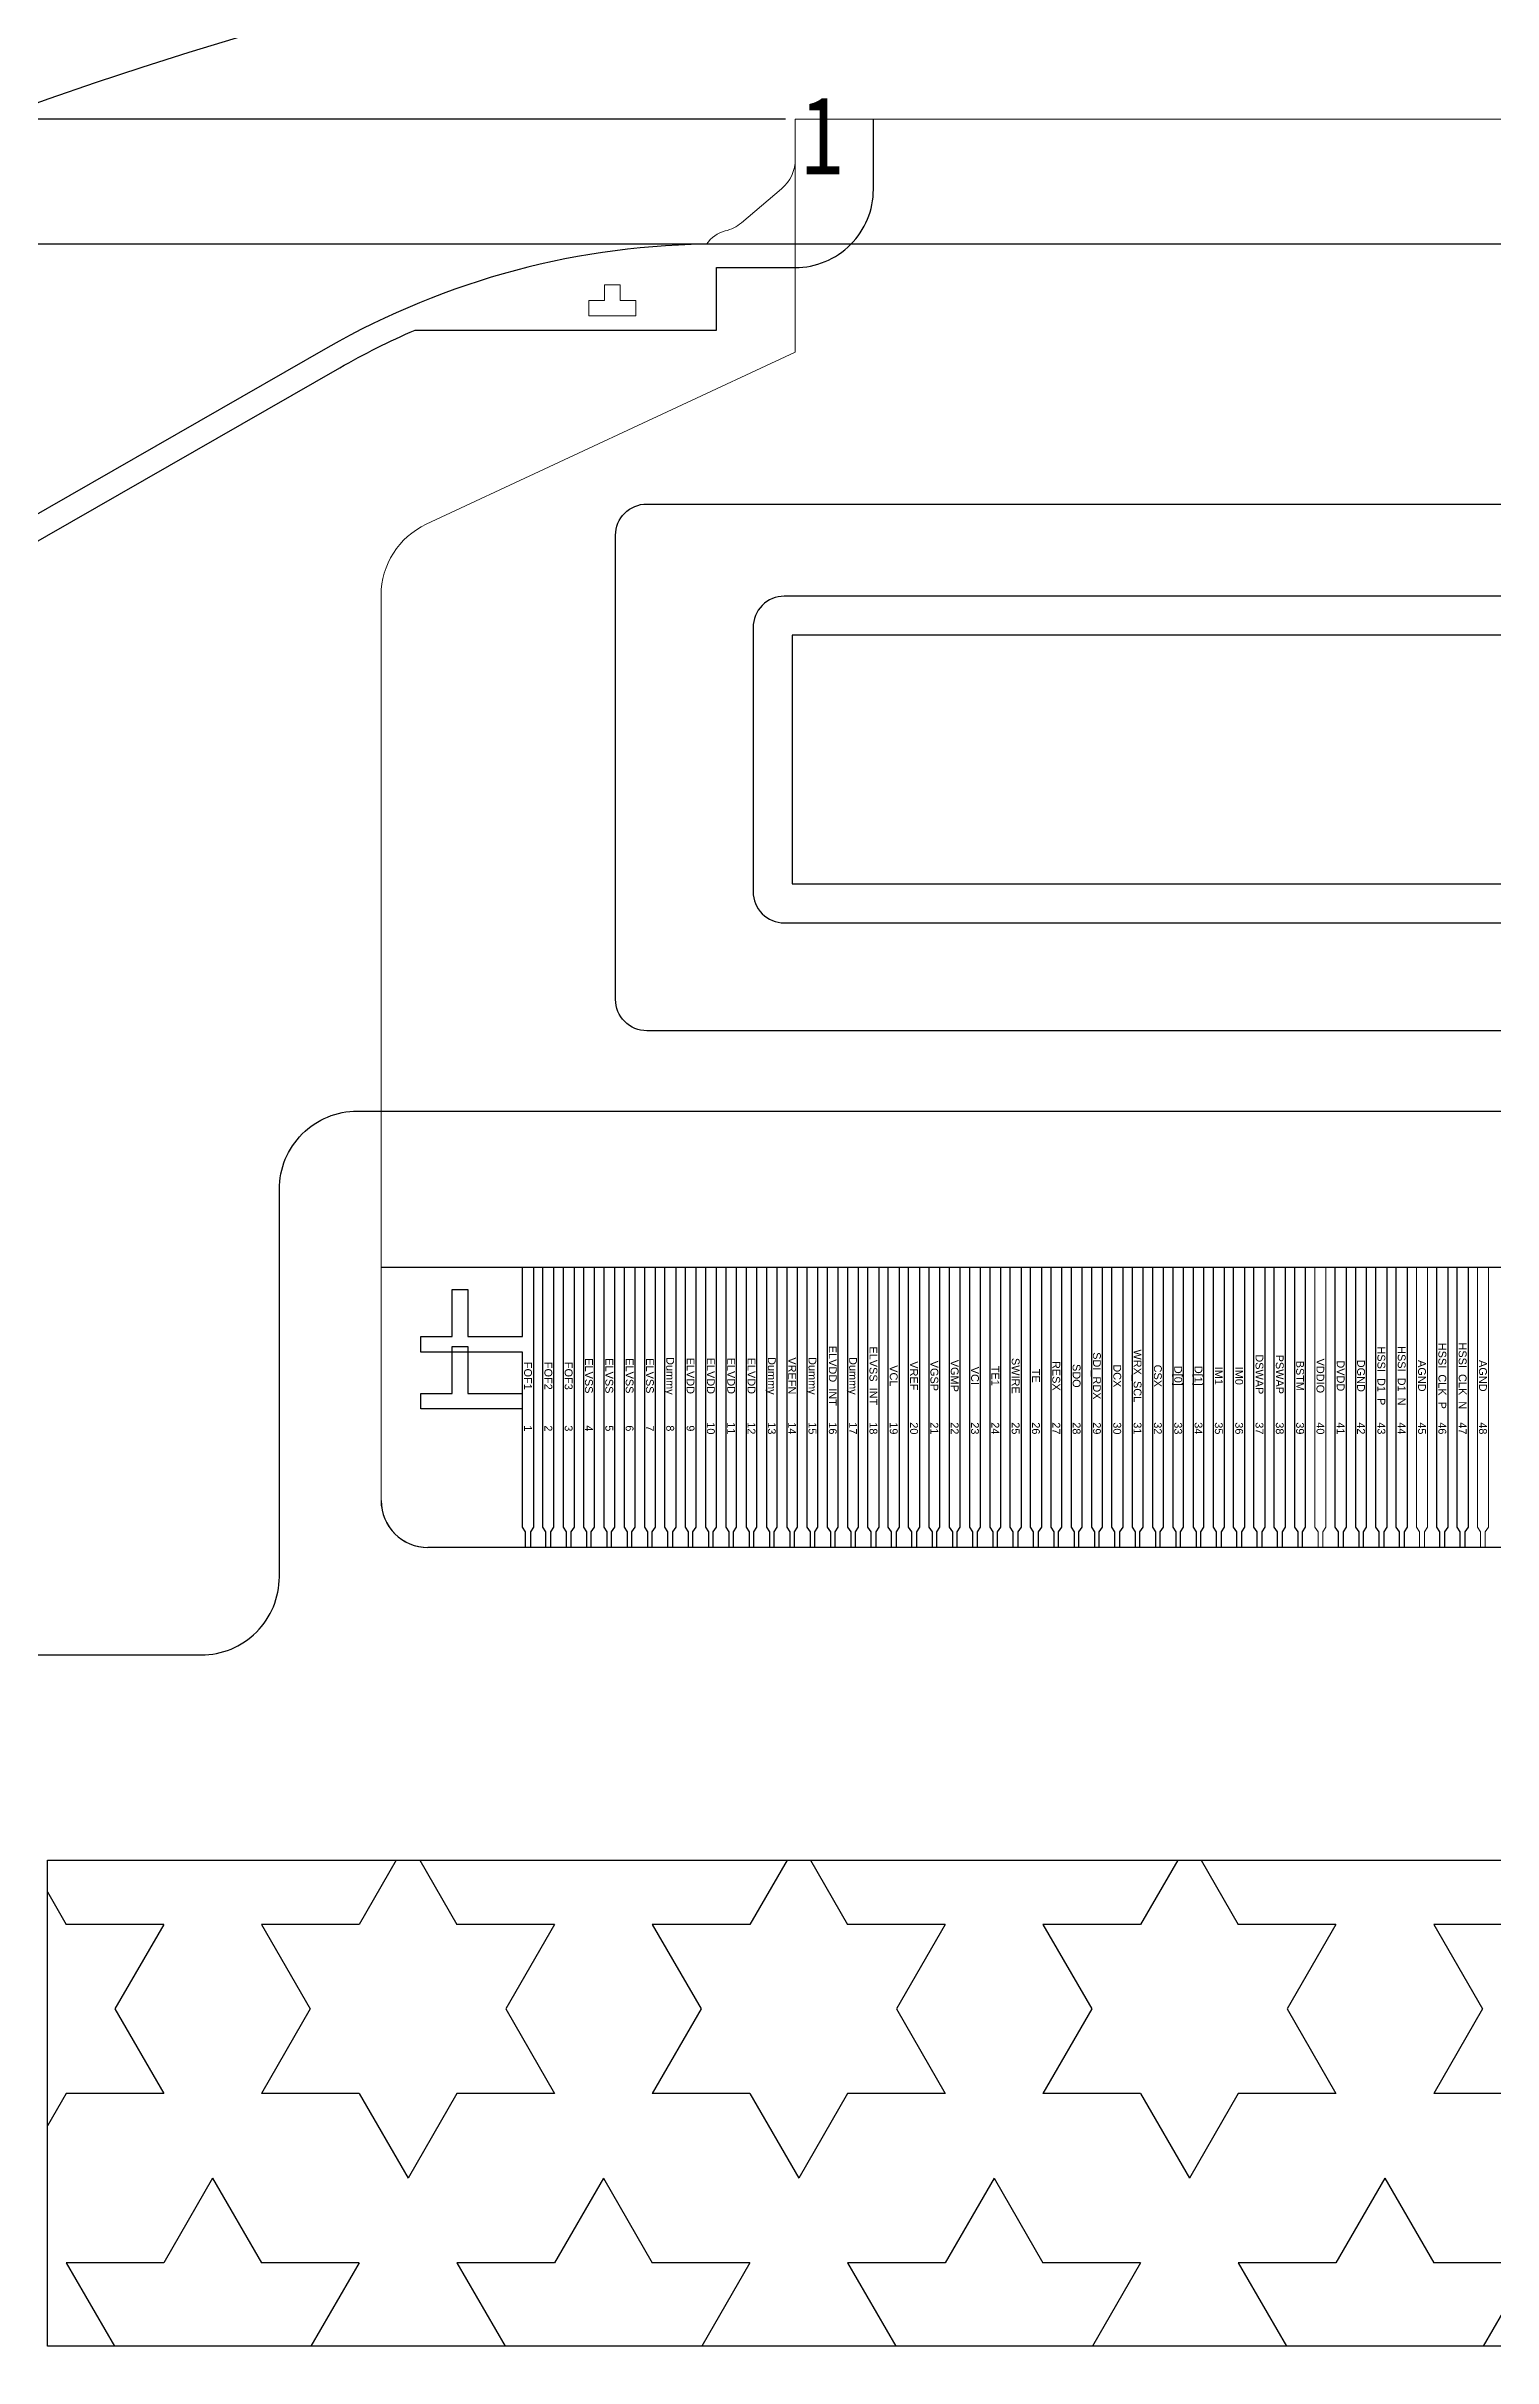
# Model space of a CAD drawing. Header units: inches. Extents: x 1065 to 1380, y -746 to -387.
# Drawn here: x 1309.59 to 1318.85, y -605.2 to -590.42 of the extents above; entities that cross this region are included whole.
import ezdxf
from ezdxf.enums import TextEntityAlignment as Align

# ---------------------------------------------------------------- set-up
doc = ezdxf.new("R2010")
doc.units = ezdxf.units.IN
doc.header["$LTSCALE"] = 0.909449
doc.header["$MEASUREMENT"] = 0
doc.header["$PDMODE"] = 3
doc.header["$PDSIZE"] = 0.3125
doc.layers.get('0').update_dxf_attribs({"linetype": 'CONTINUOUS'})
doc.layers.get('Defpoints').update_dxf_attribs({"linetype": 'CONTINUOUS'})
for name, color, linetype in [('01 Copper', 3, 'CONTINUOUS'), ('03 Solder resist', 6, 'CONTINUOUS'), ('04 Chip', 20, 'CONTINUOUS'), ('06 Cutline', 4, 'CONTINUOUS'), ('06_CUTLINE', 7, 'CONTINUOUS'), ('07 Potting', 132, 'CONTINUOUS'), ('13 OL no.', 190, 'CONTINUOUS'), ('14 OL name', 220, 'CONTINUOUS'), ('DIM', 7, 'CONTINUOUS'), ('DIM（标注）', 3, 'CONTINUOUS')]:
    doc.layers.add(name, color=color, linetype=linetype)
doc.layers.add('01_Copper', color=3, linetype='CONTINUOUS', lineweight=0)
doc.styles.add('MBC_Arial_Font', font='arial.ttf')
doc.styles.get("Standard").update_dxf_attribs({"font": 'txt', "width": 0.8})
doc.styles.add('宋', font='', dxfattribs={"height": 2})
doc.styles.get('宋').set_extended_font_data('SimSun')
doc.dimstyles.new('DIMSTYLE_2$0', dxfattribs={"dimtxt": 1.2, "dimasz": 1.2, "dimexe": 0.18, "dimexo": 0.0625, "dimgap": 0.09, "dimtad": 1, "dimzin": 0, "dimdsep": 46, "dimtxsty": 'Standard', "dimblk": '_FILLED', "dimcen": 0.09, "dimclrd": 2, "dimclre": 2, "dimclrt": 2, "dimadec": 0, "dimazin": 0, "dimtp": 0.1, "dimtm": 0.1, "dimtfac": 1, "dimtmove": 0, "dimatfit": 3, "dimldrblk": '_FILLED', "dimfxl": 1, "dimtolj": 1, "dimtzin": 0, "dimarcsym": 0})

# ---------------------------------------------------------------- blocks, each defined once
blk = doc.blocks.new('_FILLED')
at = {"color": 0, "linetype": 'ByBlock'}
blk.add_solid([(0, 0), (-1, 0.2143), (-1, -0.2143)], dxfattribs=at)
blk = doc.blocks.new('*D210')
at = {"layer": 'Defpoints', "color": 0, "transparency": 16777216}
for p in [(1314.387, -590.881), (1298.636, -591.681), (1313.884, -591.681)]:
    blk.add_point(p, dxfattribs=at)
at = {"layer": 'DIM（标注）', "lineweight": -2, "transparency": 16777216}
for p, q in [((1298.636, -588.381), (1298.636, -574.427)), ((1314.325, -590.881), (1298.456, -590.881)), ((1298.636, -591.681), (1298.636, -590.881)), ((1313.821, -591.681), (1298.456, -591.681)), ((1298.636, -594.181), (1298.636, -596.681))]:
    blk.add_line(p, q, dxfattribs=at)
at = {"layer": 'DIM（标注）', "lineweight": -2, "transparency": 16777216, "xscale": 2.5, "yscale": 2.5, "zscale": 2.5}
for p, rotation in [((1298.636, -590.881), 270), ((1298.636, -591.681), 90)]:
    blk.add_blockref('_FILLED', p, dxfattribs=dict(at, rotation=rotation))
at = {"layer": 'DIM（标注）', "transparency": 16777216, "insert": (1297.546, -580.154), "char_height": 2, "attachment_point": 5, "rotation": 90, "style": '宋'}
blk.add_mtext('\\A1;*0.80MAX', dxfattribs=at)

msp = doc.modelspace()

# ---------------------------------------------------------------- hatches: boundary and pattern name
h = msp.add_hatch()
h.set_pattern_fill('STARS', color=5, scale=5, angle=180, style=0)
h.set_pattern_definition([(180, (2025.346, -1186.9994), (-1e-16, -1.0825318), [0.625, -0.625]), (240, (2025.346, -1186.9994), (0.9375, -0.5412659), [0.625, -0.625]), (300, (2025.0335, -1187.5407), (0.9375, 0.5412659), [0.625, -0.625])])
edge = h.paths.add_edge_path()
edge.add_line((1327.651, -602.02), (1327.651, -600.708))
edge.add_line((1327.651, -600.708), (1335.653, -600.708))
edge.add_arc((1335.653, -601.208), 0.5, 38.1223, 90, ccw=False)
edge.add_arc((1318.137, -614.953), 22.765, -2.2608, 38.1223, ccw=False)
edge.add_arc((1340.385, -615.831), 0.5, 270, 357.7392, ccw=False)
edge.add_line((1340.385, -616.331), (1333.436, -616.331))
edge.add_line((1333.436, -616.331), (1333.436, -605.131))
edge.add_line((1333.436, -605.131), (1309.602, -605.131))
edge.add_line((1309.602, -605.131), (1309.602, -602.02))
edge.add_line((1309.602, -602.02), (1327.651, -602.02))

# ---------------------------------------------------------------- linework, layer by layer
at = {"color": 1}
msp.add_line((1324.537, -598.228), (1311.737, -598.228), dxfattribs=at)
at = {"color": 1, "linetype": 'Continuous'}
msp.add_line((1324.537, -598.228), (1311.737, -598.228), dxfattribs=at)
at = {"color": 6}
msp.add_lwpolyline([(1321.487, -590.881), (1321.487, -591.331, 0.414214), (1321.987, -591.831), (1322.39, -591.831), (1322.39, -592.231), (1324.319, -592.231, -0.027877), (1324.802, -592.473), (1329.482, -595.156, -0.618371), (1327.145, -635.911), (1323.483, -637.485, -0.101815), (1321.568, -637.879), (1314.706, -637.879, -0.101815), (1312.791, -637.485), (1309.13, -635.911, -0.618371), (1306.792, -595.156), (1311.472, -592.473, -0.027877), (1311.955, -592.231), (1313.884, -592.231), (1313.884, -591.831), (1314.387, -591.831, 0.414214), (1314.887, -591.331), (1314.887, -590.881)], format="xyb", dxfattribs=at)
at = {"color": 3}
msp.add_lwpolyline([(1327.204, -636.049, 0.618371), (1329.557, -595.026), (1324.877, -592.343, 0.130855), (1322.39, -591.681), (1318.137, -591.681), (1313.884, -591.681, 0.130855), (1311.397, -592.343), (1306.717, -595.026, 0.618371), (1309.07, -636.049), (1312.732, -637.622, 0.101815), (1314.706, -638.029), (1321.568, -638.029, 0.101815), (1323.543, -637.622)], format="xyb", close=True, dxfattribs=at)
at = {"lineweight": 0}
msp.add_lwpolyline([(1313.167, -592.041), (1313.167, -591.941), (1313.267, -591.941), (1313.267, -592.041), (1313.367, -592.041), (1313.367, -592.141), (1313.167, -592.141), (1313.067, -592.141), (1313.067, -592.041)], close=True, dxfattribs=at)
at = {"color": 4, "ltscale": 0.1}
msp.add_circle((1318.137, -614.95), 25.65, dxfattribs=at)
at = {"layer": '01 Copper'}
for points in [[(1312.662, -600.02), (1312.662, -599.92), (1312.642, -599.89), (1312.642, -598.77), (1311.992, -598.77), (1311.992, -598.67), (1312.192, -598.67), (1312.192, -598.37), (1312.292, -598.37), (1312.292, -598.67), (1312.642, -598.67), (1312.642, -598.228)], [(1312.712, -598.228), (1312.712, -599.89), (1312.692, -599.92), (1312.692, -600.02)], [(1312.792, -600.02), (1312.792, -599.92), (1312.772, -599.89), (1312.772, -598.228)], [(1312.822, -600.02), (1312.822, -599.92), (1312.842, -599.89), (1312.842, -598.228)], [(1312.902, -598.228), (1312.902, -599.89), (1312.922, -599.92), (1312.922, -600.02)], [(1312.972, -598.228), (1312.972, -599.89), (1312.952, -599.92), (1312.952, -600.02)], [(1313.032, -598.228), (1313.032, -599.89), (1313.052, -599.92), (1313.052, -600.02)], [(1313.082, -600.02), (1313.082, -599.92), (1313.102, -599.89), (1313.102, -598.228)], [(1313.162, -598.228), (1313.162, -599.89), (1313.182, -599.92), (1313.182, -600.02)], [(1313.212, -600.02), (1313.212, -599.92), (1313.232, -599.89), (1313.232, -598.228)], [(1313.292, -598.228), (1313.292, -599.89), (1313.312, -599.92), (1313.312, -600.02)], [(1313.342, -600.02), (1313.342, -599.92), (1313.362, -599.89), (1313.362, -598.228)], [(1313.422, -598.228), (1313.422, -599.89), (1313.442, -599.92), (1313.442, -600.02)], [(1313.472, -600.02), (1313.472, -599.92), (1313.492, -599.89), (1313.492, -598.228)], [(1313.572, -600.02), (1313.572, -599.92), (1313.552, -599.89), (1313.552, -598.228)], [(1313.622, -598.228), (1313.622, -599.89), (1313.602, -599.92), (1313.602, -600.02)], [(1313.682, -598.228), (1313.682, -599.89), (1313.702, -599.92), (1313.702, -600.02)], [(1313.732, -600.02), (1313.732, -599.92), (1313.752, -599.89), (1313.752, -598.228)], [(1313.812, -598.228), (1313.812, -599.89), (1313.832, -599.92), (1313.832, -600.02)], [(1313.862, -600.02), (1313.862, -599.92), (1313.882, -599.89), (1313.882, -598.228)], [(1313.942, -598.228), (1313.942, -599.89), (1313.962, -599.92), (1313.962, -600.02)], [(1313.992, -600.02), (1313.992, -599.92), (1314.012, -599.89), (1314.012, -598.228)], [(1314.072, -598.228), (1314.072, -599.89), (1314.092, -599.92), (1314.092, -600.02)], [(1314.122, -600.02), (1314.122, -599.92), (1314.142, -599.89), (1314.142, -598.228)], [(1314.202, -598.228), (1314.202, -599.89), (1314.222, -599.92), (1314.222, -600.02)], [(1314.252, -600.02), (1314.252, -599.92), (1314.272, -599.89), (1314.272, -598.228)], [(1314.332, -598.228), (1314.332, -599.89), (1314.352, -599.92), (1314.352, -600.02)], [(1314.382, -600.02), (1314.382, -599.92), (1314.402, -599.89), (1314.402, -598.228)], [(1314.462, -598.228), (1314.462, -599.89), (1314.482, -599.92), (1314.482, -600.02)], [(1314.512, -600.02), (1314.512, -599.92), (1314.532, -599.89), (1314.532, -598.228)], [(1314.592, -598.228), (1314.592, -599.89), (1314.612, -599.92), (1314.612, -600.02)], [(1314.642, -600.02), (1314.642, -599.92), (1314.662, -599.89), (1314.662, -598.228)], [(1314.722, -598.228), (1314.722, -599.89), (1314.742, -599.92), (1314.742, -600.02)], [(1314.772, -600.02), (1314.772, -599.92), (1314.792, -599.89), (1314.792, -598.228)], [(1314.872, -600.02), (1314.872, -599.92), (1314.852, -599.89), (1314.852, -598.228)], [(1314.922, -598.228), (1314.922, -599.89), (1314.902, -599.92), (1314.902, -600.02)], [(1315.002, -600.02), (1315.002, -599.92), (1314.982, -599.89), (1314.982, -598.228)], [(1315.052, -598.228), (1315.052, -599.89), (1315.032, -599.92), (1315.032, -600.02)], [(1315.132, -600.02), (1315.132, -599.92), (1315.112, -599.89), (1315.112, -598.228)], [(1315.182, -598.228), (1315.182, -599.89), (1315.162, -599.92), (1315.162, -600.02)], [(1315.242, -598.228), (1315.242, -599.89), (1315.262, -599.92), (1315.262, -600.02)], [(1315.292, -600.02), (1315.292, -599.92), (1315.312, -599.89), (1315.312, -598.228)], [(1315.372, -598.228), (1315.372, -599.89), (1315.392, -599.92), (1315.392, -600.02)], [(1315.422, -600.02), (1315.422, -599.92), (1315.442, -599.89), (1315.442, -598.228)], [(1315.502, -598.228), (1315.502, -599.89), (1315.522, -599.92), (1315.522, -600.02)], [(1315.552, -600.02), (1315.552, -599.92), (1315.572, -599.89), (1315.572, -598.228)], [(1315.632, -598.228), (1315.632, -599.89), (1315.652, -599.92), (1315.652, -600.02)], [(1315.682, -600.02), (1315.682, -599.92), (1315.702, -599.89), (1315.702, -598.228)], [(1315.782, -600.02), (1315.782, -599.92), (1315.762, -599.89), (1315.762, -598.228)], [(1315.832, -598.228), (1315.832, -599.89), (1315.812, -599.92), (1315.812, -600.02)], [(1315.912, -600.02), (1315.912, -599.92), (1315.892, -599.89), (1315.892, -598.228)], [(1315.962, -598.228), (1315.962, -599.89), (1315.942, -599.92), (1315.942, -600.02)], [(1316.022, -598.228), (1316.022, -599.89), (1316.042, -599.92), (1316.042, -600.02)], [(1316.072, -600.02), (1316.072, -599.92), (1316.092, -599.89), (1316.092, -598.228)], [(1316.152, -598.228), (1316.152, -599.89), (1316.172, -599.92), (1316.172, -600.02)], [(1316.202, -600.02), (1316.202, -599.92), (1316.222, -599.89), (1316.222, -598.228)], [(1316.282, -598.228), (1316.282, -599.89), (1316.302, -599.92), (1316.302, -600.02)], [(1316.332, -600.02), (1316.332, -599.92), (1316.352, -599.89), (1316.352, -598.228)], [(1316.432, -600.02), (1316.432, -599.92), (1316.412, -599.89), (1316.412, -598.228)], [(1316.482, -598.228), (1316.482, -599.89), (1316.462, -599.92), (1316.462, -600.02)], [(1316.542, -598.228), (1316.542, -599.89), (1316.562, -599.92), (1316.562, -600.02)], [(1316.592, -600.02), (1316.592, -599.92), (1316.612, -599.89), (1316.612, -598.228)], [(1316.672, -598.228), (1316.672, -599.89), (1316.692, -599.92), (1316.692, -600.02)], [(1316.722, -600.02), (1316.722, -599.92), (1316.742, -599.89), (1316.742, -598.228)], [(1316.802, -598.228), (1316.802, -599.89), (1316.822, -599.92), (1316.822, -600.02)], [(1316.852, -600.02), (1316.852, -599.92), (1316.872, -599.89), (1316.872, -598.228)], [(1316.932, -598.228), (1316.932, -599.89), (1316.952, -599.92), (1316.952, -600.02)], [(1316.982, -600.02), (1316.982, -599.92), (1317.002, -599.89), (1317.002, -598.228)], [(1317.082, -600.02), (1317.082, -599.92), (1317.062, -599.89), (1317.062, -598.228)], [(1317.132, -598.228), (1317.132, -599.89), (1317.112, -599.92), (1317.112, -600.02)], [(1317.212, -600.02), (1317.212, -599.92), (1317.192, -599.89), (1317.192, -598.228)], [(1317.262, -598.228), (1317.262, -599.89), (1317.242, -599.92), (1317.242, -600.02)], [(1317.342, -600.02), (1317.342, -599.92), (1317.322, -599.89), (1317.322, -598.228)], [(1317.392, -598.228), (1317.392, -599.89), (1317.372, -599.92), (1317.372, -600.02)], [(1317.472, -600.02), (1317.472, -599.92), (1317.452, -599.89), (1317.452, -598.228)], [(1317.522, -598.228), (1317.522, -599.89), (1317.502, -599.92), (1317.502, -600.02)], [(1317.582, -598.228), (1317.582, -599.89), (1317.602, -599.92), (1317.602, -600.02)], [(1317.632, -600.02), (1317.632, -599.92), (1317.652, -599.89), (1317.652, -598.228)], [(1317.862, -600.02), (1317.862, -599.92), (1317.842, -599.89), (1317.842, -598.228)], [(1317.912, -598.228), (1317.912, -599.89), (1317.892, -599.92), (1317.892, -600.02)], [(1317.972, -598.228), (1317.972, -599.89), (1317.992, -599.92), (1317.992, -600.02)], [(1318.022, -600.02), (1318.022, -599.92), (1318.042, -599.89), (1318.042, -598.228)], [(1318.122, -600.02), (1318.122, -599.92), (1318.102, -599.89), (1318.102, -598.228)], [(1318.172, -598.228), (1318.172, -599.89), (1318.152, -599.92), (1318.152, -600.02)], [(1318.252, -600.02), (1318.252, -599.92), (1318.232, -599.89), (1318.232, -598.228)], [(1318.302, -598.228), (1318.302, -599.89), (1318.282, -599.92), (1318.282, -600.02)], [(1318.512, -600.02), (1318.512, -599.92), (1318.492, -599.89), (1318.492, -598.228)], [(1318.562, -598.228), (1318.562, -599.89), (1318.542, -599.92), (1318.542, -600.02)], [(1318.642, -600.02), (1318.642, -599.92), (1318.622, -599.89), (1318.622, -598.228)], [(1318.692, -598.228), (1318.692, -599.89), (1318.672, -599.92), (1318.672, -600.02)], [(1312.642, -599.134), (1311.992, -599.134), (1311.992, -599.034), (1312.192, -599.034), (1312.192, -598.734), (1312.292, -598.734), (1312.292, -599.034), (1312.642, -599.034)]]:
    msp.add_lwpolyline(points, dxfattribs=at)
at = {"layer": '01 Copper', "lineweight": 0}
for points in [[(1317.732, -600.02), (1317.732, -599.92), (1317.712, -599.89), (1317.712, -598.228)], [(1317.782, -598.228), (1317.782, -599.89), (1317.762, -599.92), (1317.762, -600.02)]]:
    msp.add_lwpolyline(points, dxfattribs=at)
at = {"layer": '01 Copper', "linetype": 'Continuous', "lineweight": 0}
for points in [[(1318.362, -598.228), (1318.362, -599.89), (1318.382, -599.92), (1318.382, -600.02)], [(1318.412, -600.02), (1318.412, -599.92), (1318.432, -599.89), (1318.432, -598.228)], [(1318.752, -598.228), (1318.752, -599.89), (1318.772, -599.92), (1318.772, -600.02)], [(1318.802, -600.02), (1318.802, -599.92), (1318.822, -599.89), (1318.822, -598.228)]]:
    msp.add_lwpolyline(points, dxfattribs=at)
at = {"layer": '01_Copper', "color": 3, "linetype": 'Continuous'}
for p, q in [((1312.192, -598.67), (1312.192, -598.37)), ((1312.192, -598.37), (1312.292, -598.37)), ((1312.292, -598.37), (1312.292, -598.67)), ((1312.642, -598.67), (1312.642, -598.228)), ((1312.712, -598.228), (1312.712, -599.89)), ((1312.772, -599.89), (1312.772, -598.228)), ((1312.842, -599.89), (1312.842, -598.228)), ((1312.902, -598.228), (1312.902, -599.89)), ((1312.972, -598.228), (1312.972, -599.89)), ((1313.032, -598.228), (1313.032, -599.89)), ((1313.102, -599.89), (1313.102, -598.228)), ((1313.162, -598.228), (1313.162, -599.89)), ((1313.232, -599.89), (1313.232, -598.228)), ((1313.292, -598.228), (1313.292, -599.89)), ((1313.362, -599.89), (1313.362, -598.228)), ((1313.422, -598.228), (1313.422, -599.89)), ((1313.492, -599.89), (1313.492, -598.228)), ((1313.552, -599.89), (1313.552, -598.228)), ((1313.622, -598.228), (1313.622, -599.89)), ((1313.682, -598.228), (1313.682, -599.89)), ((1313.752, -599.89), (1313.752, -598.228)), ((1313.812, -598.228), (1313.812, -599.89)), ((1313.882, -599.89), (1313.882, -598.228)), ((1313.942, -598.228), (1313.942, -599.89)), ((1314.012, -599.89), (1314.012, -598.228)), ((1314.072, -598.228), (1314.072, -599.89)), ((1314.142, -599.89), (1314.142, -598.228)), ((1314.202, -598.228), (1314.202, -599.89)), ((1314.272, -599.89), (1314.272, -598.228)), ((1314.332, -598.228), (1314.332, -599.89)), ((1314.402, -599.89), (1314.402, -598.228)), ((1314.462, -598.228), (1314.462, -599.89)), ((1314.532, -599.89), (1314.532, -598.228)), ((1314.592, -598.228), (1314.592, -599.89)), ((1314.662, -599.89), (1314.662, -598.228)), ((1314.722, -598.228), (1314.722, -599.89)), ((1314.792, -599.89), (1314.792, -598.228)), ((1314.852, -599.89), (1314.852, -598.228)), ((1314.922, -598.228), (1314.922, -599.89)), ((1314.982, -599.89), (1314.982, -598.228)), ((1315.052, -598.228), (1315.052, -599.89)), ((1315.112, -599.89), (1315.112, -598.228)), ((1315.182, -598.228), (1315.182, -599.89)), ((1315.242, -598.228), (1315.242, -599.89)), ((1315.312, -599.89), (1315.312, -598.228)), ((1315.372, -598.228), (1315.372, -599.89)), ((1315.442, -599.89), (1315.442, -598.228)), ((1315.502, -598.228), (1315.502, -599.89)), ((1315.572, -599.89), (1315.572, -598.228)), ((1315.632, -598.228), (1315.632, -599.89)), ((1315.702, -599.89), (1315.702, -598.228)), ((1315.762, -599.89), (1315.762, -598.228)), ((1315.832, -598.228), (1315.832, -599.89)), ((1315.892, -599.89), (1315.892, -598.228)), ((1315.962, -598.228), (1315.962, -599.89)), ((1316.022, -598.228), (1316.022, -599.89)), ((1316.092, -599.89), (1316.092, -598.228)), ((1316.152, -598.228), (1316.152, -599.89)), ((1316.222, -599.89), (1316.222, -598.228)), ((1316.282, -598.228), (1316.282, -599.89)), ((1316.352, -599.89), (1316.352, -598.228)), ((1316.412, -599.89), (1316.412, -598.228)), ((1316.482, -598.228), (1316.482, -599.89)), ((1316.542, -598.228), (1316.542, -599.89)), ((1316.612, -599.89), (1316.612, -598.228)), ((1316.672, -598.228), (1316.672, -599.89)), ((1316.742, -599.89), (1316.742, -598.228)), ((1316.802, -598.228), (1316.802, -599.89)), ((1316.872, -599.89), (1316.872, -598.228)), ((1316.932, -598.228), (1316.932, -599.89)), ((1317.002, -599.89), (1317.002, -598.228)), ((1317.062, -599.89), (1317.062, -598.228)), ((1317.132, -598.228), (1317.132, -599.89)), ((1317.192, -599.89), (1317.192, -598.228)), ((1317.262, -598.228), (1317.262, -599.89)), ((1317.322, -599.89), (1317.322, -598.228)), ((1317.392, -598.228), (1317.392, -599.89)), ((1317.452, -599.89), (1317.452, -598.228)), ((1317.522, -598.228), (1317.522, -599.89)), ((1317.582, -598.228), (1317.582, -599.89)), ((1317.652, -599.89), (1317.652, -598.228)), ((1317.712, -599.89), (1317.712, -598.228)), ((1317.782, -598.228), (1317.782, -599.89)), ((1317.842, -599.89), (1317.842, -598.228)), ((1317.912, -598.228), (1317.912, -599.89)), ((1317.972, -598.228), (1317.972, -599.89)), ((1318.042, -599.89), (1318.042, -598.228)), ((1318.102, -599.89), (1318.102, -598.228)), ((1318.172, -598.228), (1318.172, -599.89)), ((1318.232, -599.89), (1318.232, -598.228)), ((1318.302, -598.228), (1318.302, -599.89)), ((1318.362, -598.228), (1318.362, -599.89)), ((1318.432, -599.89), (1318.432, -598.228)), ((1318.492, -599.89), (1318.492, -598.228)), ((1318.562, -598.228), (1318.562, -599.89)), ((1318.622, -599.89), (1318.622, -598.228)), ((1318.692, -598.228), (1318.692, -599.89)), ((1318.752, -598.228), (1318.752, -599.89)), ((1318.822, -599.89), (1318.822, -598.228)), ((1311.992, -598.77), (1311.992, -598.67)), ((1311.992, -598.67), (1312.192, -598.67)), ((1312.292, -598.67), (1312.642, -598.67)), ((1312.642, -598.77), (1311.992, -598.77)), ((1312.642, -599.89), (1312.642, -598.77)), ((1312.662, -599.92), (1312.642, -599.89)), ((1312.662, -600.02), (1312.662, -599.92)), ((1312.712, -599.89), (1312.692, -599.92)), ((1312.692, -599.92), (1312.692, -600.02)), ((1312.792, -599.92), (1312.772, -599.89)), ((1312.792, -600.02), (1312.792, -599.92)), ((1312.822, -599.92), (1312.842, -599.89)), ((1312.822, -600.02), (1312.822, -599.92)), ((1312.902, -599.89), (1312.922, -599.92)), ((1312.922, -599.92), (1312.922, -600.02)), ((1312.972, -599.89), (1312.952, -599.92)), ((1312.952, -599.92), (1312.952, -600.02)), ((1313.032, -599.89), (1313.052, -599.92)), ((1313.052, -599.92), (1313.052, -600.02)), ((1313.082, -599.92), (1313.102, -599.89)), ((1313.082, -600.02), (1313.082, -599.92)), ((1313.162, -599.89), (1313.182, -599.92)), ((1313.182, -599.92), (1313.182, -600.02)), ((1313.212, -599.92), (1313.232, -599.89)), ((1313.212, -600.02), (1313.212, -599.92)), ((1313.292, -599.89), (1313.312, -599.92)), ((1313.312, -599.92), (1313.312, -600.02)), ((1313.342, -599.92), (1313.362, -599.89)), ((1313.342, -600.02), (1313.342, -599.92)), ((1313.422, -599.89), (1313.442, -599.92)), ((1313.442, -599.92), (1313.442, -600.02)), ((1313.472, -599.92), (1313.492, -599.89)), ((1313.472, -600.02), (1313.472, -599.92)), ((1313.572, -599.92), (1313.552, -599.89)), ((1313.572, -600.02), (1313.572, -599.92)), ((1313.622, -599.89), (1313.602, -599.92)), ((1313.602, -599.92), (1313.602, -600.02)), ((1313.682, -599.89), (1313.702, -599.92)), ((1313.702, -599.92), (1313.702, -600.02)), ((1313.732, -599.92), (1313.752, -599.89)), ((1313.732, -600.02), (1313.732, -599.92)), ((1313.812, -599.89), (1313.832, -599.92)), ((1313.832, -599.92), (1313.832, -600.02)), ((1313.862, -599.92), (1313.882, -599.89)), ((1313.862, -600.02), (1313.862, -599.92)), ((1313.942, -599.89), (1313.962, -599.92)), ((1313.962, -599.92), (1313.962, -600.02)), ((1313.992, -599.92), (1314.012, -599.89)), ((1313.992, -600.02), (1313.992, -599.92)), ((1314.072, -599.89), (1314.092, -599.92)), ((1314.092, -599.92), (1314.092, -600.02)), ((1314.122, -599.92), (1314.142, -599.89)), ((1314.122, -600.02), (1314.122, -599.92)), ((1314.202, -599.89), (1314.222, -599.92)), ((1314.222, -599.92), (1314.222, -600.02)), ((1314.252, -599.92), (1314.272, -599.89)), ((1314.252, -600.02), (1314.252, -599.92)), ((1314.332, -599.89), (1314.352, -599.92)), ((1314.352, -599.92), (1314.352, -600.02)), ((1314.382, -599.92), (1314.402, -599.89)), ((1314.382, -600.02), (1314.382, -599.92)), ((1314.462, -599.89), (1314.482, -599.92)), ((1314.482, -599.92), (1314.482, -600.02)), ((1314.512, -599.92), (1314.532, -599.89)), ((1314.512, -600.02), (1314.512, -599.92)), ((1314.592, -599.89), (1314.612, -599.92)), ((1314.612, -599.92), (1314.612, -600.02)), ((1314.642, -599.92), (1314.662, -599.89)), ((1314.642, -600.02), (1314.642, -599.92)), ((1314.722, -599.89), (1314.742, -599.92)), ((1314.742, -599.92), (1314.742, -600.02)), ((1314.772, -599.92), (1314.792, -599.89)), ((1314.772, -600.02), (1314.772, -599.92)), ((1314.872, -599.92), (1314.852, -599.89)), ((1314.872, -600.02), (1314.872, -599.92)), ((1314.922, -599.89), (1314.902, -599.92)), ((1314.902, -599.92), (1314.902, -600.02)), ((1315.002, -599.92), (1314.982, -599.89)), ((1315.002, -600.02), (1315.002, -599.92)), ((1315.052, -599.89), (1315.032, -599.92)), ((1315.032, -599.92), (1315.032, -600.02)), ((1315.132, -599.92), (1315.112, -599.89)), ((1315.132, -600.02), (1315.132, -599.92)), ((1315.182, -599.89), (1315.162, -599.92)), ((1315.162, -599.92), (1315.162, -600.02)), ((1315.242, -599.89), (1315.262, -599.92)), ((1315.262, -599.92), (1315.262, -600.02)), ((1315.292, -599.92), (1315.312, -599.89)), ((1315.292, -600.02), (1315.292, -599.92)), ((1315.372, -599.89), (1315.392, -599.92)), ((1315.392, -599.92), (1315.392, -600.02)), ((1315.422, -599.92), (1315.442, -599.89)), ((1315.422, -600.02), (1315.422, -599.92)), ((1315.502, -599.89), (1315.522, -599.92)), ((1315.522, -599.92), (1315.522, -600.02)), ((1315.552, -599.92), (1315.572, -599.89)), ((1315.552, -600.02), (1315.552, -599.92)), ((1315.632, -599.89), (1315.652, -599.92)), ((1315.652, -599.92), (1315.652, -600.02)), ((1315.682, -599.92), (1315.702, -599.89)), ((1315.682, -600.02), (1315.682, -599.92)), ((1315.782, -599.92), (1315.762, -599.89)), ((1315.782, -600.02), (1315.782, -599.92)), ((1315.832, -599.89), (1315.812, -599.92)), ((1315.812, -599.92), (1315.812, -600.02)), ((1315.912, -599.92), (1315.892, -599.89)), ((1315.912, -600.02), (1315.912, -599.92)), ((1315.962, -599.89), (1315.942, -599.92)), ((1315.942, -599.92), (1315.942, -600.02)), ((1316.022, -599.89), (1316.042, -599.92)), ((1316.042, -599.92), (1316.042, -600.02)), ((1316.072, -599.92), (1316.092, -599.89)), ((1316.072, -600.02), (1316.072, -599.92)), ((1316.152, -599.89), (1316.172, -599.92)), ((1316.172, -599.92), (1316.172, -600.02)), ((1316.202, -599.92), (1316.222, -599.89)), ((1316.202, -600.02), (1316.202, -599.92)), ((1316.282, -599.89), (1316.302, -599.92)), ((1316.302, -599.92), (1316.302, -600.02)), ((1316.332, -599.92), (1316.352, -599.89)), ((1316.332, -600.02), (1316.332, -599.92)), ((1316.432, -599.92), (1316.412, -599.89)), ((1316.432, -600.02), (1316.432, -599.92)), ((1316.482, -599.89), (1316.462, -599.92)), ((1316.462, -599.92), (1316.462, -600.02)), ((1316.542, -599.89), (1316.562, -599.92)), ((1316.562, -599.92), (1316.562, -600.02)), ((1316.592, -599.92), (1316.612, -599.89)), ((1316.592, -600.02), (1316.592, -599.92)), ((1316.672, -599.89), (1316.692, -599.92)), ((1316.692, -599.92), (1316.692, -600.02)), ((1316.722, -599.92), (1316.742, -599.89)), ((1316.722, -600.02), (1316.722, -599.92)), ((1316.802, -599.89), (1316.822, -599.92)), ((1316.822, -599.92), (1316.822, -600.02)), ((1316.852, -599.92), (1316.872, -599.89)), ((1316.852, -600.02), (1316.852, -599.92)), ((1316.932, -599.89), (1316.952, -599.92)), ((1316.952, -599.92), (1316.952, -600.02)), ((1316.982, -599.92), (1317.002, -599.89)), ((1316.982, -600.02), (1316.982, -599.92)), ((1317.082, -599.92), (1317.062, -599.89)), ((1317.082, -600.02), (1317.082, -599.92)), ((1317.132, -599.89), (1317.112, -599.92)), ((1317.112, -599.92), (1317.112, -600.02)), ((1317.212, -599.92), (1317.192, -599.89)), ((1317.212, -600.02), (1317.212, -599.92)), ((1317.262, -599.89), (1317.242, -599.92)), ((1317.242, -599.92), (1317.242, -600.02)), ((1317.342, -599.92), (1317.322, -599.89)), ((1317.342, -600.02), (1317.342, -599.92)), ((1317.392, -599.89), (1317.372, -599.92)), ((1317.372, -599.92), (1317.372, -600.02)), ((1317.472, -599.92), (1317.452, -599.89)), ((1317.472, -600.02), (1317.472, -599.92)), ((1317.522, -599.89), (1317.502, -599.92)), ((1317.502, -599.92), (1317.502, -600.02)), ((1317.582, -599.89), (1317.602, -599.92)), ((1317.602, -599.92), (1317.602, -600.02)), ((1317.632, -599.92), (1317.652, -599.89)), ((1317.632, -600.02), (1317.632, -599.92)), ((1317.732, -599.92), (1317.712, -599.89)), ((1317.732, -600.02), (1317.732, -599.92)), ((1317.782, -599.89), (1317.762, -599.92)), ((1317.762, -599.92), (1317.762, -600.02)), ((1317.862, -599.92), (1317.842, -599.89)), ((1317.862, -600.02), (1317.862, -599.92)), ((1317.912, -599.89), (1317.892, -599.92)), ((1317.892, -599.92), (1317.892, -600.02)), ((1317.972, -599.89), (1317.992, -599.92)), ((1317.992, -599.92), (1317.992, -600.02)), ((1318.022, -599.92), (1318.042, -599.89)), ((1318.022, -600.02), (1318.022, -599.92)), ((1318.122, -599.92), (1318.102, -599.89)), ((1318.122, -600.02), (1318.122, -599.92)), ((1318.172, -599.89), (1318.152, -599.92)), ((1318.152, -599.92), (1318.152, -600.02)), ((1318.252, -599.92), (1318.232, -599.89)), ((1318.252, -600.02), (1318.252, -599.92)), ((1318.302, -599.89), (1318.282, -599.92)), ((1318.282, -599.92), (1318.282, -600.02)), ((1318.362, -599.89), (1318.382, -599.92)), ((1318.382, -599.92), (1318.382, -600.02)), ((1318.412, -599.92), (1318.432, -599.89)), ((1318.412, -600.02), (1318.412, -599.92)), ((1318.512, -599.92), (1318.492, -599.89)), ((1318.512, -600.02), (1318.512, -599.92)), ((1318.562, -599.89), (1318.542, -599.92)), ((1318.542, -599.92), (1318.542, -600.02)), ((1318.642, -599.92), (1318.622, -599.89)), ((1318.642, -600.02), (1318.642, -599.92)), ((1318.692, -599.89), (1318.672, -599.92)), ((1318.672, -599.92), (1318.672, -600.02)), ((1318.752, -599.89), (1318.772, -599.92)), ((1318.772, -599.92), (1318.772, -600.02)), ((1318.802, -599.92), (1318.822, -599.89)), ((1318.802, -600.02), (1318.802, -599.92))]:
    msp.add_line(p, q, dxfattribs=at)
at = {"layer": '03 Solder resist'}
msp.add_lwpolyline([(1321.957, -593.934), (1314.317, -593.934, 0.414214), (1314.117, -594.134), (1314.117, -595.824, 0.414214), (1314.317, -596.024), (1321.957, -596.024, 0.414214), (1322.157, -595.824), (1322.157, -594.134, 0.414214)], format="xyb", close=True, dxfattribs=at)
at = {"layer": '04 Chip'}
msp.add_lwpolyline([(1321.907, -594.184), (1314.367, -594.184), (1314.367, -595.774), (1321.907, -595.774)], close=True, dxfattribs=at)
at = {"layer": '06 Cutline', "lineweight": 0}
msp.add_line((1314.387, -590.881), (1321.887, -590.881), dxfattribs=at)
for points in [[(1321.887, -590.881), (1321.887, -592.373), (1324.248, -593.474, -0.291473), (1324.537, -593.927), (1324.537, -599.72, -0.414214), (1324.237, -600.02), (1312.037, -600.02, -0.414214), (1311.737, -599.72), (1311.737, -593.927, -0.291473), (1312.026, -593.474)], [(1313.82, -591.682, -0.189951), (1313.939, -591.597, 0.116429), (1314.042, -591.545), (1314.299, -591.327, 0.220246), (1314.387, -591.136), (1314.387, -590.881)]]:
    msp.add_lwpolyline(points, format="xyb", dxfattribs=at)
msp.add_lwpolyline([(1312.026, -593.474), (1314.387, -592.373), (1314.387, -590.881)], dxfattribs=at)
at = {"layer": '06_CUTLINE', "color": 4, "linetype": 'Continuous'}
msp.add_line((1324.237, -600.02), (1312.037, -600.02), dxfattribs=at)
msp.add_arc((1312.037, -599.72), 0.3, 180, 270, dxfattribs=at)
at = {"layer": '07 Potting'}
msp.add_lwpolyline([(1322.837, -596.714), (1313.437, -596.714, -0.414214), (1313.237, -596.514), (1313.237, -593.544, -0.414214), (1313.437, -593.344), (1322.837, -593.344, -0.414214), (1323.037, -593.544), (1323.037, -596.514, -0.414214)], format="xyb", close=True, dxfattribs=at)
at = {"layer": 'DIM', "ltscale": 0.01}
msp.add_lwpolyline([(1304.422, -600.708), (1310.586, -600.708, 0.414214), (1311.086, -600.208), (1311.086, -597.728, -0.414214), (1311.586, -597.228), (1324.688, -597.228, -0.414214), (1325.188, -597.728), (1325.188, -600.208, 0.414214), (1325.688, -600.708), (1335.653, -600.708, -0.230306), (1336.046, -600.899, -0.178051), (1340.884, -615.851, -0.402703), (1340.385, -616.331), (1328.516, -616.331, -0.414214), (1328.016, -615.831), (1328.016, -613.221, 0.414214), (1327.516, -612.721), (1311.548, -612.721, -0.414214), (1311.048, -612.221), (1311.048, -606.326, 0.414214), (1310.548, -605.826), (1304.046, -605.826, -0.414214)], format="xyb", dxfattribs=at)
at = {"layer": 'DIM', "color": 4, "ltscale": 0.01}
msp.add_lwpolyline([(1327.651, -602.02), (1327.651, -600.708), (1335.653, -600.708, -0.230306), (1336.046, -600.899, -0.178051), (1340.884, -615.851, -0.402703), (1340.385, -616.331), (1333.436, -616.331), (1333.436, -605.131), (1309.602, -605.131), (1309.602, -602.02), (1327.651, -602.02)], format="xyb", dxfattribs=at)

# ---------------------------------------------------------------- texts
at = {"lineweight": 0, "insert": (1314.696, -590.735), "char_height": 0.5, "width": 0.75052, "attachment_point": 3}
msp.add_mtext('1', dxfattribs=at)
at = {"layer": '13 OL no.', "style": 'MBC_Arial_Font'}
for s, p in [('1', (1312.677, -599.258)), ('2', (1312.807, -599.258)), ('3', (1312.937, -599.258)), ('4', (1313.067, -599.258)), ('5', (1313.197, -599.258)), ('6', (1313.327, -599.258)), ('7', (1313.457, -599.258)), ('8', (1313.587, -599.258)), ('9', (1313.717, -599.258)), ('10', (1313.847, -599.258)), ('11', (1313.977, -599.258)), ('12', (1314.107, -599.258)), ('13', (1314.237, -599.258)), ('14', (1314.367, -599.258)), ('15', (1314.497, -599.258)), ('16', (1314.627, -599.258)), ('17', (1314.757, -599.258)), ('18', (1314.887, -599.258)), ('19', (1315.017, -599.258)), ('20', (1315.147, -599.258)), ('21', (1315.277, -599.258)), ('22', (1315.407, -599.258)), ('23', (1315.537, -599.258)), ('24', (1315.667, -599.258)), ('25', (1315.797, -599.258)), ('26', (1315.927, -599.258)), ('27', (1316.057, -599.258)), ('28', (1316.187, -599.258)), ('29', (1316.317, -599.258)), ('30', (1316.447, -599.258)), ('31', (1316.577, -599.258)), ('32', (1316.707, -599.258)), ('33', (1316.837, -599.258)), ('34', (1316.967, -599.258)), ('35', (1317.097, -599.258)), ('36', (1317.227, -599.258)), ('37', (1317.357, -599.258)), ('38', (1317.487, -599.258)), ('39', (1317.617, -599.258)), ('40', (1317.747, -599.258)), ('41', (1317.877, -599.258)), ('42', (1318.007, -599.258)), ('43', (1318.137, -599.258)), ('44', (1318.267, -599.258)), ('45', (1318.397, -599.258)), ('46', (1318.527, -599.258)), ('47', (1318.657, -599.258)), ('48', (1318.787, -599.258))]:
    msp.add_text(s, height=0.05, rotation=270, dxfattribs=at).set_placement(p, align=Align.MIDDLE_CENTER)
at = {"layer": '14 OL name', "style": 'MBC_Arial_Font'}
for s, p in [('ELVSS', (1313.067, -598.922)), ('ELVSS', (1313.197, -598.922)), ('ELVSS', (1313.327, -598.922)), ('ELVSS', (1313.457, -598.922)), ('Dummy', (1313.587, -598.922)), ('ELVDD', (1313.717, -598.922)), ('ELVDD', (1313.847, -598.922)), ('ELVDD', (1313.977, -598.922)), ('ELVDD', (1314.107, -598.922)), ('Dummy', (1314.237, -598.922)), ('VREFN', (1314.367, -598.922)), ('Dummy', (1314.497, -598.922)), ('ELVDD_INT', (1314.627, -598.922)), ('Dummy', (1314.757, -598.922)), ('ELVSS_INT', (1314.887, -598.922)), ('SWIRE', (1315.797, -598.922)), ('SDI_RDX', (1316.317, -598.922)), ('WRX_SCL', (1316.577, -598.922)), ('DSWAP ', (1317.357, -598.922)), ('PSWAP ', (1317.487, -598.922)), ('VDDIO', (1317.747, -598.922)), ('HSSI_D1_P', (1318.137, -598.922)), ('HSSI_D1_N', (1318.267, -598.922)), ('HSSI_CLK_P', (1318.527, -598.922)), ('HSSI_CLK_N', (1318.657, -598.922)), ('FOF1', (1312.677, -598.922)), ('FOF2', (1312.807, -598.922)), ('FOF3', (1312.937, -598.922)), ('VCL', (1315.017, -598.922)), ('VREF', (1315.147, -598.922)), ('VGSP', (1315.277, -598.922)), ('VGMP', (1315.407, -598.922)), ('VCI', (1315.537, -598.922)), ('TE1', (1315.667, -598.922)), ('TE', (1315.927, -598.922)), ('RESX', (1316.057, -598.922)), ('SDO', (1316.187, -598.922)), ('DCX', (1316.447, -598.922)), ('CSX', (1316.707, -598.922)), ('D[0]', (1316.837, -598.922)), ('D[1]', (1316.967, -598.922)), ('IM1', (1317.097, -598.922)), ('IM0', (1317.227, -598.922)), ('BSTM', (1317.617, -598.922)), ('DVDD', (1317.877, -598.922)), ('DGND', (1318.007, -598.922)), ('AGND', (1318.397, -598.922)), ('AGND', (1318.787, -598.922))]:
    msp.add_text(s, height=0.05, rotation=270, dxfattribs=at).set_placement(p, align=Align.MIDDLE_CENTER)

# ---------------------------------------------------------------- dimensions: what is measured, and where the dimension line sits
at = {"layer": 'DIM（标注）', "color": 3}
dim = msp.add_linear_dim(base=(1298.636, -591.681), p1=(1314.387, -590.881), p2=(1313.884, -591.681), angle=90, text='*<>MAX', dimstyle='DIMSTYLE_2$0', override={"dimtxt": 2, "dimasz": 2.5, "dimtxsty": '宋', "dimsah": 1, "dimdle": 5, "dimclrd": 256, "dimclre": 256, "dimclrt": 256, "dimarcsym": 1}, dxfattribs=at)
dim.commit()
dim.dimension.update_dxf_attribs({"geometry": '*D210', "text_midpoint": (1298.636, -580.154), "dimtype": 160})

doc.saveas('drawing.dxf')
